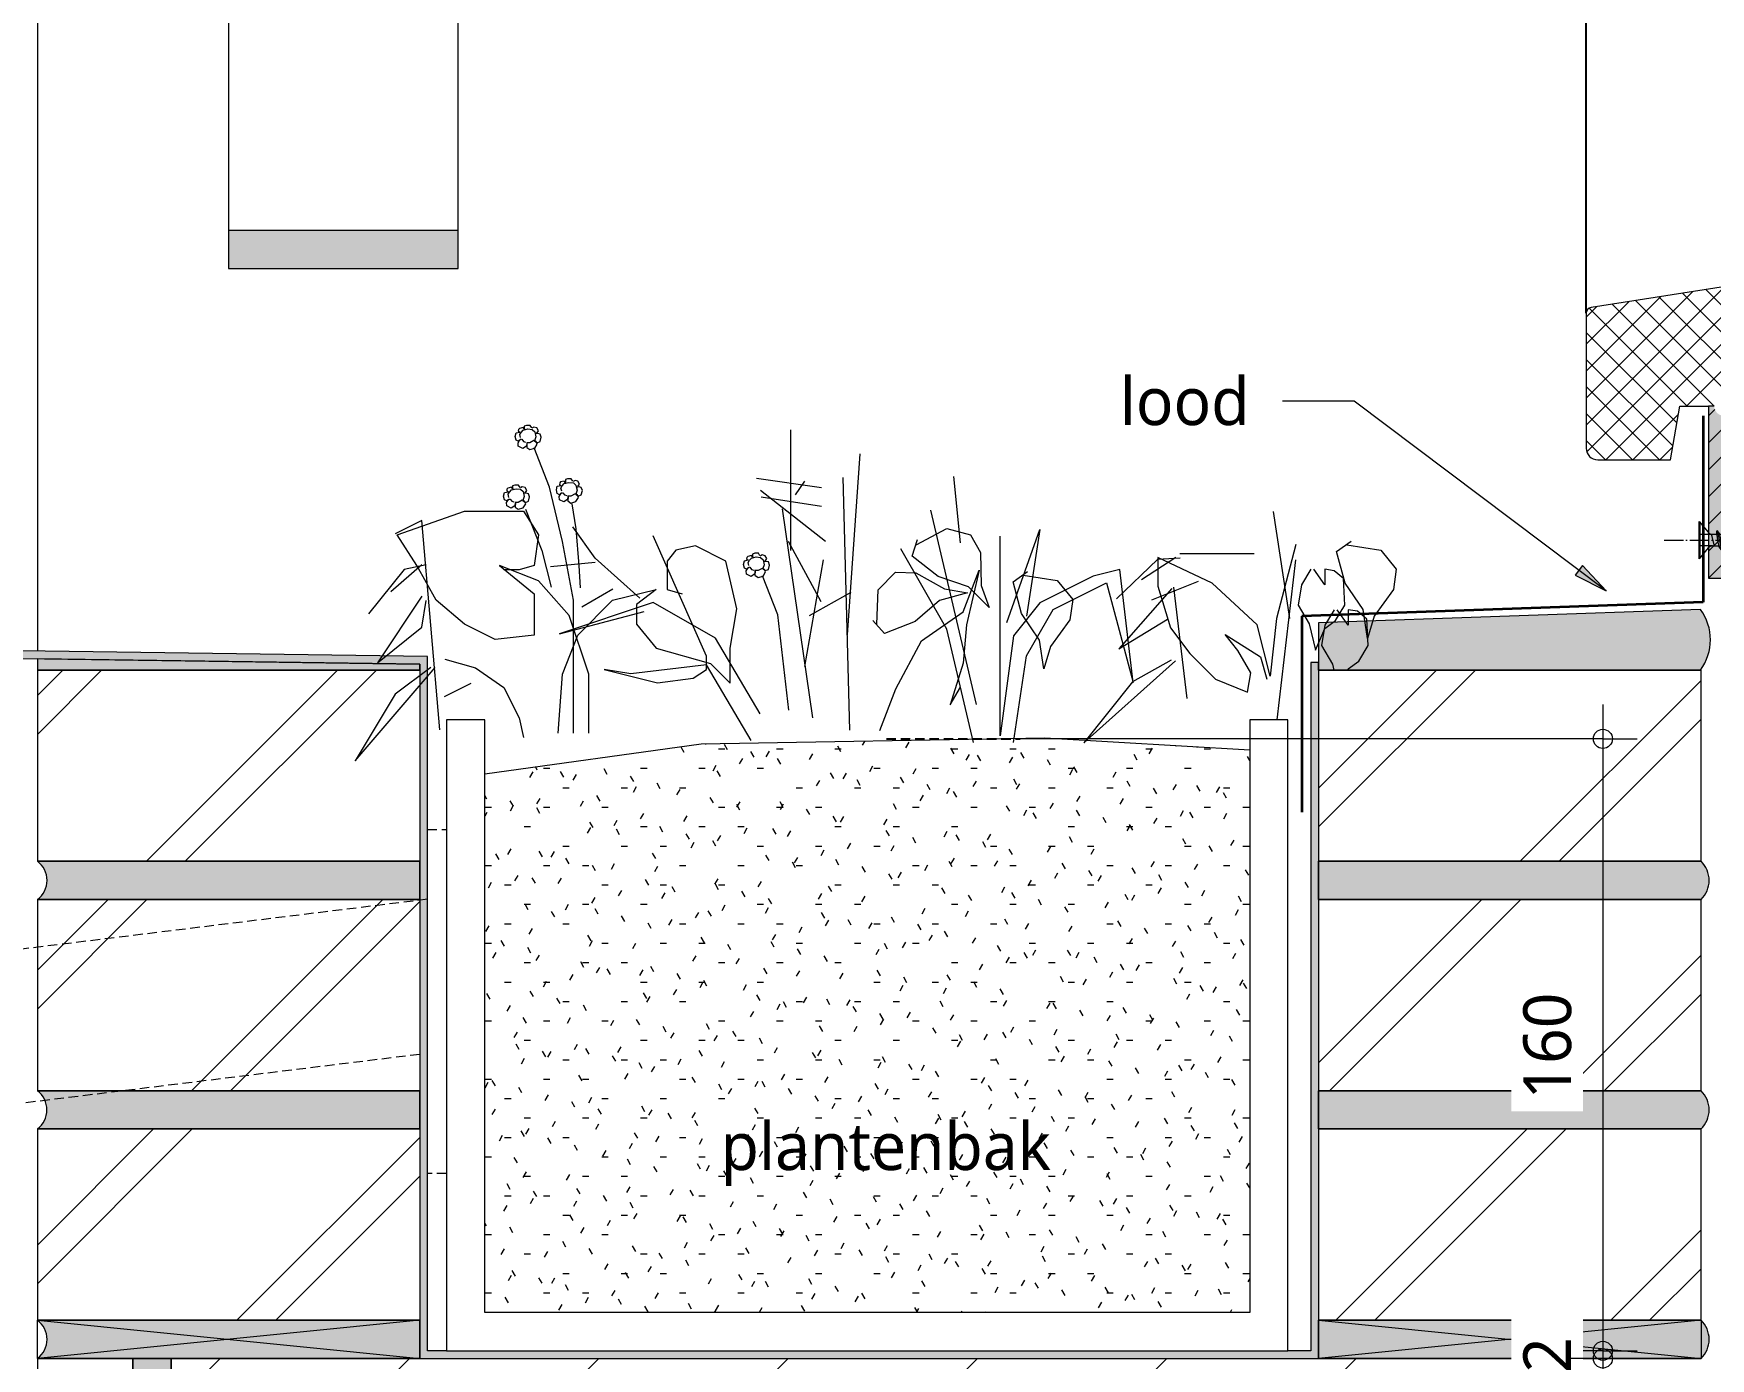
# Model space of a CAD drawing. Header units: millimetres. Extents: x -435 to 27166, y -19117 to 26500.
# Drawn here: x 7512.1 to 7950.5, y 13302.6 to 13649.1 of the extents above; entities that cross this region are included whole.
import ezdxf

# ---------------------------------------------------------------- set-up
doc = ezdxf.new("R2010")
doc.units = ezdxf.units.MM
doc.linetypes.add('MV_hartlijn_staal', pattern=[6.6, 5, -0.8, 0, -0.8])
doc.linetypes.add('MV_hidden', pattern=[3.75, 2.5, -1.25])
for name, color, linetype, lineweight in [('A-ANNO-DIMS', 211, 'Continuous', 13), ('A-ANNO-DIMS-5', 211, 'Continuous', 13), ('A-DETL', 90, 'Continuous', 13), ('A-DETL-GENF', 92, 'Continuous', 18), ('A-DETL-MEDM', 33, 'Continuous', 18), ('G-ANNO-TEXT', 231, 'Continuous', 13)]:
    doc.layers.add(name, color=color, linetype=linetype, lineweight=lineweight)
doc.styles.add('Segoe UI_3', font='segoeui.ttf', dxfattribs={"height": 12.5})
doc.dimstyles.new('2_5_mm_4', dxfattribs={"dimscale": 304.8, "dimtxt": 13.092049, "dimasz": 0.016404, "dimexe": 0.029528, "dimexo": 0.0625, "dimgap": 0.014764, "dimtad": 1, "dimdec": 0, "dimzin": 0, "dimdsep": 46, "dimtxsty": 'Segoe UI_3', "dimblk1": 'DOTBLANK', "dimblk2": 'DOTBLANK', "dimsah": 1, "dimcen": 0.09, "dimdle": 0.029528, "dimazin": 0, "dimtfac": 1, "dimtdec": 4, "dimtix": 1, "dimtmove": 0, "dimatfit": 3, "dimfxl": 0.029528, "dimfxlon": 1, "dimtvp": 1, "dimtfill": 1, "dimtolj": 1, "dimtzin": 0, "dimarcsym": 2})
pattern_1 = [(45, (0, 0), (-35.92102, 35.92102), []), (45, (10.16, 0), (-35.92102, 35.92102), [])]

# ---------------------------------------------------------------- blocks, each defined once
blk = doc.blocks.new('00 hout_rechthoekig_sls - Vuren 28x45-V87-Details Appartement')
at = {"layer": 'A-DETL-GENF', "lineweight": 13}
blk.add_hatch(color=256, dxfattribs=at).paths.add_polyline_path([(45, 1.79), (45, 28), (0, 28), (0, 26.45), (0.65, 26.37), (1.25, 26.12), (1.77, 25.72), (2.17, 25.2), (2.41, 24.6), (2.5, 23.95), (2.41, 23.31), (2.17, 22.7), (1.77, 22.19), (1.25, 21.79), (0.65, 21.54), (0, 21.45), (0, 16.45), (0.65, 16.37), (1.25, 16.12), (1.77, 15.72), (2.17, 15.2), (2.41, 14.6), (2.5, 13.95), (2.41, 13.31), (2.17, 12.7), (1.77, 12.19), (1.25, 11.79), (0.65, 11.54), (0, 11.45), (0, 6.45), (0.65, 6.37), (1.25, 6.12), (1.77, 5.72), (2.17, 5.2), (2.41, 4.6), (2.5, 3.95), (2.41, 3.31), (2.17, 2.7), (1.77, 2.19), (1.25, 1.79), (0.65, 1.54), (0, 1.45), (0, 0), (45, 0)])
at = {"layer": 'A-DETL-MEDM', "lineweight": 13}
h = blk.add_hatch(dxfattribs=at)
h.set_pattern_fill('FP_109', color=256, style=0, pattern_type=2)
h.set_pattern_definition([(135, (13551.619, -7950.069), (-3.5355339, -3.5355339), [])])
h.paths.add_polyline_path([(45, 1.79), (45, 28), (0, 28), (0, 26.45), (0.65, 26.37), (1.25, 26.12), (1.77, 25.72), (2.17, 25.2), (2.41, 24.6), (2.5, 23.95), (2.41, 23.31), (2.17, 22.7), (1.77, 22.19), (1.25, 21.79), (0.65, 21.54), (0, 21.45), (0, 16.45), (0.65, 16.37), (1.25, 16.12), (1.77, 15.72), (2.17, 15.2), (2.41, 14.6), (2.5, 13.95), (2.41, 13.31), (2.17, 12.7), (1.77, 12.19), (1.25, 11.79), (0.65, 11.54), (0, 11.45), (0, 6.45), (0.65, 6.37), (1.25, 6.12), (1.77, 5.72), (2.17, 5.2), (2.41, 4.6), (2.5, 3.95), (2.41, 3.31), (2.17, 2.7), (1.77, 2.19), (1.25, 1.79), (0.65, 1.54), (0, 1.45), (0, 0), (45, 0)])
at = {"layer": 'A-DETL-MEDM'}
for p, q in [((19, 28), (0, 28)), ((0, 28), (0, 26.45)), ((19, 28), (0, 28)), ((45, 28), (19, 28)), ((45, 28), (19, 28)), ((45, 0), (45, 28)), ((45, 0), (45, 28)), ((45, 0), (45, 28)), ((0, 21.45), (0, 16.45)), ((0, 11.45), (0, 6.45)), ((0, 1.45), (0, 0)), ((0, 0), (45, 0))]:
    blk.add_line(p, q, dxfattribs=at)
blk = doc.blocks.new('47 mossedum_gras - 47 DI mossedum-2285802-Details Appartement')
at = {"layer": 'A-DETL-GENF', "lineweight": 13}
for p, q in [((-92.35, 79.01), (-92.57, 78.72)), ((-91.41, 79.23), (-92.35, 79.01)), ((-91.12, 78.72), (-91.41, 79.23)), ((-90.53, 79.82), (-91.12, 79.6)), ((-91.12, 79.6), (-91.12, 79.16)), ((-91.12, 79.16), (-91.04, 78.72)), ((-89.58, 79.82), (-90.53, 79.82)), ((-89.15, 79.16), (-89.58, 79.82)), ((-88.56, 79.38), (-89.08, 79.08)), ((-87.83, 79.16), (-88.56, 79.38)), ((-87.4, 78.43), (-87.83, 79.16)), ((-93.45, 76.9), (-93.23, 77.85)), ((-93.23, 75.95), (-93.45, 76.9)), ((-93.23, 77.85), (-92.21, 78.06)), ((-92.65, 75.66), (-93.23, 75.95)), ((-92.72, 75.22), (-92.21, 76.02)), ((-92.65, 74.34), (-92.72, 75.22)), ((-92.57, 78.72), (-92.65, 78.28)), ((-92.65, 78.28), (-92.28, 78.14)), ((-91.92, 76.17), (-92.65, 75.66)), ((-92.28, 77.41), (-91.92, 77.99)), ((-92.06, 76.61), (-92.28, 77.41)), ((-92.21, 76.02), (-91.77, 76.17)), ((-91.92, 77.99), (-91.41, 78.57)), ((-91.77, 76.17), (-91.33, 75.59)), ((-91.41, 78.57), (-90.17, 78.87)), ((-91.33, 75.59), (-90.75, 75.44)), ((-90.46, 75.29), (-90.53, 74.42)), ((-89.65, 75.29), (-90.46, 75.29)), ((-90.38, 75.22), (-90.46, 74.05)), ((-90.17, 78.87), (-89, 78.72)), ((-88.56, 75.88), (-89.65, 75.29)), ((-89, 78.72), (-88.34, 78.14)), ((-87.98, 75.59), (-88.56, 75.88)), ((-88.05, 76.83), (-88.42, 75.81)), ((-88.42, 75.81), (-87.76, 75.29)), ((-88.34, 78.14), (-88.05, 76.83)), ((-88.34, 73.84), (-87.69, 74.93)), ((-87.54, 77.7), (-88.22, 77.57)), ((-87.69, 74.93), (-87.98, 75.59)), ((-87.83, 77.78), (-87.4, 78.43)), ((-87.76, 75.29), (-86.96, 75.59)), ((-86.96, 77.56), (-87.54, 77.7)), ((-86.67, 76.75), (-86.96, 77.56)), ((-86.96, 75.59), (-86.67, 76.75)), ((-21.38, 47.08), (-21.38, 78.62)), ((-91.48, 73.77), (-92.65, 74.34)), ((-90.53, 74.42), (-91.48, 73.77)), ((-90.46, 74.05), (-89.65, 73.48)), ((-89.65, 73.48), (-88.34, 73.84)), ((-84.49, 63.69), (-88.48, 73.93)), ((-3.38, 72.39), (-6.69, 25.07)), ((-79.76, 65.85), (-80.35, 65.63)), ((-78.81, 65.85), (-79.76, 65.85)), ((-78.38, 65.19), (-78.81, 65.85)), ((-30.4, 65.98), (-13.4, 63.55)), ((-7.77, 66.21), (-6.03, 0.13)), ((21.13, 66.49), (22.87, 49.09)), ((-96.48, 61.29), (-96.26, 62.24)), ((-96.26, 62.24), (-95.24, 62.46)), ((-95.61, 63.11), (-95.68, 62.68)), ((-95.68, 62.68), (-95.32, 62.53)), ((-95.39, 63.4), (-95.61, 63.11)), ((-94.44, 63.62), (-95.39, 63.4)), ((-95.32, 61.8), (-94.95, 62.39)), ((-95.1, 61), (-95.32, 61.8)), ((-94.95, 62.39), (-94.44, 62.97)), ((-94.15, 63.11), (-94.44, 63.62)), ((-94.44, 62.97), (-93.2, 63.26)), ((-93.57, 64.21), (-94.15, 63.99)), ((-94.15, 63.99), (-94.15, 63.55)), ((-94.15, 63.55), (-94.08, 63.11)), ((-92.62, 64.21), (-93.57, 64.21)), ((-93.2, 63.26), (-92.04, 63.11)), ((-92.18, 63.55), (-92.62, 64.21)), ((-91.6, 63.77), (-92.11, 63.48)), ((-92.04, 63.11), (-91.38, 62.53)), ((-90.87, 63.55), (-91.6, 63.77)), ((-91.38, 62.53), (-91.09, 61.22)), ((-90.58, 62.09), (-91.25, 61.96)), ((-90.43, 62.82), (-90.87, 63.55)), ((-90.87, 62.17), (-90.43, 62.82)), ((-89.99, 61.95), (-90.58, 62.09)), ((-89.7, 61.14), (-89.99, 61.95)), ((-81.08, 49.45), (-84.49, 63.69)), ((-82.68, 62.93), (-82.46, 63.88)), ((-82.46, 61.98), (-82.68, 62.93)), ((-82.46, 63.88), (-81.44, 64.1)), ((-81.88, 61.69), (-82.46, 61.98)), ((-81.95, 61.25), (-81.44, 62.06)), ((-81.8, 64.75), (-81.88, 64.31)), ((-81.88, 64.31), (-81.51, 64.17)), ((-81.15, 62.2), (-81.88, 61.69)), ((-81.59, 65.04), (-81.8, 64.75)), ((-80.64, 65.26), (-81.59, 65.04)), ((-81.51, 63.44), (-81.15, 64.03)), ((-81.29, 62.64), (-81.51, 63.44)), ((-81.44, 62.06), (-81, 62.2)), ((-81.15, 64.03), (-80.64, 64.6)), ((-81, 62.2), (-80.57, 61.62)), ((-80.35, 64.75), (-80.64, 65.26)), ((-80.64, 64.6), (-79.4, 64.9)), ((-80.57, 61.62), (-79.98, 61.47)), ((-80.35, 65.63), (-80.35, 65.19)), ((-80.35, 65.19), (-80.27, 64.75)), ((-79.4, 64.9), (-78.23, 64.75)), ((-77.79, 61.91), (-78.89, 61.32)), ((-77.79, 65.41), (-78.31, 65.12)), ((-78.23, 64.75), (-77.58, 64.17)), ((-77.06, 65.19), (-77.79, 65.41)), ((-77.21, 61.62), (-77.79, 61.91)), ((-77.28, 62.86), (-77.65, 61.84)), ((-77.65, 61.84), (-76.99, 61.32)), ((-77.58, 64.17), (-77.28, 62.86)), ((-76.77, 63.73), (-77.45, 63.6)), ((-76.92, 60.96), (-77.21, 61.62)), ((-76.63, 64.46), (-77.06, 65.19)), ((-77.06, 63.81), (-76.63, 64.46)), ((-76.99, 61.32), (-76.19, 61.62)), ((-76.19, 63.59), (-76.77, 63.73)), ((-75.9, 62.78), (-76.19, 63.59)), ((-76.19, 61.62), (-75.9, 62.78)), ((-29.34, 62.85), (-12.34, 49.51)), ((-20.17, 61.64), (-17.74, 65.27)), ((-124.34, 51.16), (-106.7, 57.42)), ((-106.7, 57.42), (-91.33, 57.42)), ((-96.26, 60.34), (-96.48, 61.29)), ((-95.68, 60.05), (-96.26, 60.34)), ((-95.76, 59.61), (-95.24, 60.42)), ((-95.68, 58.74), (-95.76, 59.61)), ((-94.95, 60.56), (-95.68, 60.05)), ((-94.51, 58.16), (-95.68, 58.74)), ((-95.24, 60.42), (-94.81, 60.56)), ((-94.81, 60.56), (-94.37, 59.98)), ((-93.57, 58.81), (-94.51, 58.16)), ((-94.37, 59.98), (-93.79, 59.83)), ((-93.49, 59.69), (-93.57, 58.81)), ((-92.69, 59.69), (-93.49, 59.69)), ((-93.42, 59.61), (-93.49, 58.45)), ((-93.49, 58.45), (-92.69, 57.87)), ((-91.6, 60.27), (-92.69, 59.69)), ((-92.69, 57.87), (-91.38, 58.23)), ((-91.01, 59.98), (-91.6, 60.27)), ((-91.09, 61.22), (-91.45, 60.2)), ((-91.45, 60.2), (-90.8, 59.69)), ((-91.38, 58.23), (-90.72, 59.32)), ((-91.33, 57.42), (-87.34, 51.16)), ((-90.72, 59.32), (-91.01, 59.98)), ((-90.8, 59.69), (-89.99, 59.98)), ((-90.76, 57.91), (-86.49, 47.09)), ((-89.99, 59.98), (-89.7, 61.14)), ((-81.88, 60.38), (-81.95, 61.25)), ((-80.71, 59.8), (-81.88, 60.38)), ((-79.76, 60.45), (-80.71, 59.8)), ((-79.69, 61.32), (-79.76, 60.45)), ((-78.89, 61.32), (-79.69, 61.32)), ((-79.62, 61.25), (-79.69, 60.09)), ((-79.69, 60.09), (-78.89, 59.51)), ((-78.89, 59.51), (-77.58, 59.87)), ((-78.66, 59.29), (-77.63, 52.73)), ((-77.58, 59.87), (-76.92, 60.96)), ((-29.18, 61.12), (-13.4, 58.7)), ((-15.62, 3.34), (-23.58, 58)), ((15.12, 57.64), (27.1, 6.79)), ((109.06, 29.33), (104.83, 57.29)), ((-117.86, 54.95), (-124.85, 51.46)), ((-113.2, 0.22), (-117.86, 54.95)), ((-72.57, 45.12), (-78.39, 53.28)), ((-77.63, 52.73), (-76.82, 43.18)), ((11.42, 48.59), (19.39, 52.83)), ((19.39, 52.83), (25.62, 51.23)), ((-119.22, 43.19), (-124.34, 51.16)), ((-87.34, 51.16), (-88.48, 43.19)), ((-78.23, 34.09), (-81.08, 49.45)), ((-43.43, 19.5), (-57.42, 50.95)), ((-46.36, 48.32), (-51.48, 47.18)), ((-38.39, 44.33), (-46.36, 48.32)), ((-22.05, 49.51), (-13.55, 33.74)), ((10.36, 45.59), (11.76, 50.01)), ((25.62, 51.23), (28.21, 46.55)), ((33.31, -1.34), (33.31, 50.83)), ((35.05, 28.23), (43.75, 52.57)), ((43.75, 52.57), (40.27, 29.96)), ((110.63, 48.65), (105.59, 29.36)), ((121.32, 46.85), (125.09, 49.55)), ((123.96, 48.61), (132.88, 47.22)), ((-86.49, 47.09), (-84.08, 37.54)), ((-72.57, 43.96), (-84.22, 42.8)), ((-60.91, 34.65), (-72.57, 45.12)), ((-51.48, 47.18), (-53.75, 44.33)), ((-53.75, 44.33), (-53.75, 36.93)), ((-35.54, 31.81), (-38.39, 44.33)), ((-33.76, 43.45), (-33.54, 44.4)), ((-33.54, 44.4), (-32.52, 44.62)), ((-32.88, 45.27), (-32.96, 44.84)), ((-32.96, 44.84), (-32.59, 44.69)), ((-32.66, 45.56), (-32.88, 45.27)), ((-31.72, 45.78), (-32.66, 45.56)), ((-32.59, 43.96), (-32.23, 44.55)), ((-32.37, 43.16), (-32.59, 43.96)), ((-32.23, 44.55), (-31.72, 45.13)), ((-31.43, 45.27), (-31.72, 45.78)), ((-31.72, 45.13), (-30.48, 45.42)), ((-30.84, 46.37), (-31.43, 46.15)), ((-31.43, 46.15), (-31.43, 45.71)), ((-31.43, 45.71), (-31.35, 45.27)), ((-29.89, 46.37), (-30.84, 46.37)), ((-30.48, 45.42), (-29.31, 45.27)), ((-29.46, 45.71), (-29.89, 46.37)), ((-28.87, 45.93), (-29.39, 45.64)), ((-29.31, 45.27), (-28.65, 44.69)), ((-28.14, 45.71), (-28.87, 45.93)), ((-28.65, 44.69), (-28.36, 43.38)), ((-27.85, 44.25), (-28.53, 44.12)), ((-27.71, 44.98), (-28.14, 45.71)), ((-28.14, 44.33), (-27.71, 44.98)), ((-27.27, 44.11), (-27.85, 44.25)), ((-26.98, 43.3), (-27.27, 44.11)), ((-17.74, 16.76), (-12.89, 44.65)), ((19.38, 26.49), (7.34, 47.54)), ((17.09, 40.28), (10.36, 45.59)), ((28.21, 46.55), (28.36, 37.94)), ((74.52, 44.74), (63.74, 34.43)), ((79.29, 45.28), (70.28, 39.43)), ((80.44, 45.12), (74.52, 44.74)), ((88.8, 38.58), (74.54, 45.3)), ((74.54, 45.3), (74.54, 37.75)), ((80.32, 46.32), (99.74, 46.32)), ((105.73, 2.84), (110.64, 44.65)), ((123.51, 38.56), (121.32, 46.85)), ((132.88, 47.22), (136.9, 42.21)), ((-122.52, 42.14), (-131.85, 30.5)), ((-117.86, 43.31), (-126.02, 36.32)), ((-116.7, 43.31), (-122.52, 42.14)), ((-114.1, 34.09), (-119.22, 43.19)), ((-87.34, 39.21), (-97.59, 43.19)), ((-97.59, 43.19), (-88.48, 35.79)), ((-92.46, 42.06), (-96.45, 42.06)), ((-88.48, 43.19), (-92.46, 42.06)), ((-76.82, 43.18), (-76.47, 37.31)), ((-33.54, 42.5), (-33.76, 43.45)), ((-32.96, 42.21), (-33.54, 42.5)), ((-33.03, 41.77), (-32.52, 42.58)), ((-32.96, 40.9), (-33.03, 41.77)), ((-32.23, 42.72), (-32.96, 42.21)), ((-31.79, 40.32), (-32.96, 40.9)), ((-32.52, 42.58), (-32.08, 42.72)), ((-32.08, 42.72), (-31.64, 42.14)), ((-30.84, 40.97), (-31.79, 40.32)), ((-31.64, 42.14), (-31.06, 41.99)), ((-30.77, 41.85), (-30.84, 40.97)), ((-29.96, 41.85), (-30.77, 41.85)), ((-30.69, 41.77), (-30.77, 40.61)), ((-30.77, 40.61), (-29.96, 40.03)), ((-28.87, 42.43), (-29.96, 41.85)), ((-29.96, 40.03), (-28.65, 40.39)), ((-28.29, 42.14), (-28.87, 42.43)), ((-24.8, 30.24), (-28.79, 40.49)), ((-28.36, 43.38), (-28.73, 42.36)), ((-28.73, 42.36), (-28.07, 41.85)), ((-28.65, 40.39), (-28, 41.48)), ((-28, 41.48), (-28.29, 42.14)), ((-28.07, 41.85), (-27.27, 42.14)), ((-27.27, 42.14), (-26.98, 43.3)), ((1.44, 36.84), (5.96, 41.41)), ((5.96, 41.41), (11.31, 41.29)), ((11.31, 41.29), (18.82, 37.08)), ((25.02, 37.57), (17.09, 40.28)), ((23.67, 31.04), (27.86, 41.94)), ((27.86, 41.94), (24.51, 27.68)), ((36.71, 38.91), (40.49, 41.6)), ((39.36, 40.67), (48.28, 39.28)), ((57.67, 40.4), (43.75, 33.44)), ((64.63, 42.14), (57.67, 40.4)), ((68.12, 12.57), (64.63, 42.14)), ((114.54, 42.18), (112.1, 38.11)), ((118.2, 38.11), (115.35, 42.18)), ((120.64, 41.77), (118.2, 42.18)), ((118.2, 42.18), (118.2, 38.11)), ((123.08, 39.74), (120.64, 41.77)), ((123.48, 32.83), (123.08, 39.74)), ((136.9, 42.21), (136.17, 36.91)), ((-117.86, 35.16), (-129.51, 17.69)), ((-88.48, 35.79), (-88.48, 24.98)), ((-79.37, 30.1), (-87.34, 39.21)), ((-67.91, 36.97), (-76.06, 32.32)), ((-67.99, 34.09), (-56.6, 36.93)), ((-56.6, 36.93), (-61.72, 32.95)), ((-53.75, 36.93), (-49.77, 35.79)), ((-16.53, 30.1), (-5.61, 36.17)), ((1.09, 27.81), (1.44, 36.84)), ((24.83, 36.02), (17.46, 34.02)), ((18.82, 37.08), (24.83, 36.02)), ((30.47, 32.22), (25.02, 37.57)), ((28.36, 37.94), (30.47, 32.22)), ((38.91, 30.62), (36.71, 38.91)), ((47.23, 31.7), (61.15, 38.66)), ((48.28, 39.28), (52.3, 34.27)), ((61.15, 38.66), (68.12, 12.57)), ((78.21, 37.2), (64.36, 21.42)), ((73.04, 34.19), (85.18, 39.04)), ((74.54, 37.75), (77.89, 26.84)), ((78.68, 37.51), (82.18, 8.4)), ((100.55, 27.68), (88.8, 38.58)), ((112.1, 38.11), (111.29, 32.83)), ((128.24, 31.63), (123.51, 38.56)), ((136.17, 36.91), (131.12, 29.93)), ((-117.86, 27.01), (-116.7, 33.99)), ((-106.7, 27.82), (-114.1, 34.09)), ((-57.42, 33.48), (-81.89, 25.33)), ((-81.89, 25.33), (-59.75, 31.15)), ((-78.23, 16.44), (-78.23, 34.09)), ((-77.1, 24.98), (-67.99, 34.09)), ((-61.72, 32.95), (-61.72, 27.82)), ((-41.11, 24.16), (-57.42, 33.48)), ((-37.25, 21.56), (-35.54, 31.81)), ((17.46, 34.02), (11.12, 28.52)), ((12.75, 23.49), (23.67, 31.04)), ((43.75, 33.44), (36.79, 24.75)), ((40.27, 19.53), (47.23, 31.7)), ((52.3, 34.27), (51.57, 28.97)), ((111.29, 32.83), (114.13, 27.95)), ((120.64, 31.61), (118.2, 27.54)), ((121.04, 28.76), (123.48, 32.83)), ((124.3, 27.54), (121.45, 31.61)), ((126.74, 31.2), (124.3, 31.61)), ((124.3, 31.61), (124.3, 27.54)), ((129.18, 29.16), (126.74, 31.2)), ((129.38, 24.08), (128.24, 31.63)), ((-129.51, 17.69), (-117.86, 27.01)), ((-98.73, 23.84), (-106.7, 27.82)), ((-74.25, 14.73), (-79.37, 30.1)), ((-61.72, 27.82), (-56.6, 21.56)), ((-21.88, 5.34), (-24.8, 30.24)), ((3.14, 25.39), (0.03, 28.83)), ((11.12, 28.52), (3.14, 25.39)), ((26.35, -3.08), (19.38, 26.49)), ((24.51, 27.68), (23.67, 17.62)), ((43.63, 23.69), (38.91, 30.62)), ((51.57, 28.97), (46.52, 21.99)), ((64.36, 21.42), (77.13, 29.12)), ((77.89, 26.84), (82.93, 20.13)), ((103.91, 14.26), (100.55, 27.68)), ((105.59, 29.36), (103.91, 14.26)), ((114.13, 27.95), (115.76, 21.03)), ((115.76, 21.03), (118.2, 26.73)), ((118.2, 27.54), (117.38, 22.25)), ((118.2, 26.73), (121.04, 28.76)), ((129.58, 22.25), (129.18, 29.16)), ((131.12, 29.93), (129.38, 24.08)), ((-88.48, 24.98), (-98.73, 23.84)), ((-81.08, 14.73), (-77.1, 24.98)), ((-29.45, 4.37), (-41.11, 24.16)), ((6.04, 10.9), (12.75, 23.49)), ((36.79, 24.75), (33.31, -1.34)), ((44.78, 16.14), (43.63, 23.69)), ((46.52, 21.99), (44.78, 16.14)), ((95.52, 20.97), (92.16, 25.16)), ((92.16, 25.16), (101.39, 19.29)), ((117.38, 22.25), (120.23, 17.38)), ((127.14, 18.19), (129.58, 22.25)), ((-111.82, 18.71), (-103.85, 16.44)), ((-56.6, 21.56), (-42.37, 17.57)), ((-43.43, 16.01), (-43.43, 19.5)), ((-42.37, 17.57), (-37.25, 12.45)), ((-37.25, 12.45), (-37.25, 21.56)), ((23.67, 17.62), (20.31, 6.71)), ((36.79, -3.08), (40.27, 19.53)), ((55.2, -3.2), (79.22, 18.27)), ((78.06, 18.42), (67.9, 12.73)), ((82.93, 20.13), (89.64, 13.42)), ((98.88, 15.1), (95.52, 20.97)), ((101.39, 19.29), (103.07, 13.42)), ((124.3, 16.15), (127.14, 18.19)), ((-135.34, -7.93), (-114.37, 16.53)), ((-135.34, -7.93), (-114.37, 16.53)), ((-115.53, 16.53), (-124.85, 9.54)), ((-103.85, 16.44), (-96.45, 11.31)), ((-82.22, -0.64), (-81.08, 14.73)), ((-78.23, -0.64), (-78.23, 16.44)), ((-74.25, -0.64), (-74.25, 14.73)), ((-63.25, 14.85), (-70.24, 16.01)), ((-70.24, 16.01), (-56.25, 12.52)), ((-43.43, 17.18), (-63.25, 14.85)), ((-56.25, 12.52), (-46.93, 13.69)), ((-46.93, 13.69), (-43.43, 16.01)), ((-31.78, -2.62), (-43.43, 17.18)), ((89.64, 13.42), (98.04, 10.06)), ((98.04, 10.06), (98.88, 15.1)), ((120.23, 17.38), (120.59, 15.84)), ((124.16, 15.84), (124.3, 16.15)), ((-124.85, 9.54), (-135.34, -7.93)), ((-105.06, 12.29), (-112.05, 8.8)), ((-96.45, 11.31), (-92.46, 3.34)), ((1.84, 0), (6.04, 10.9)), ((20.31, 6.71), (22.95, 11.33)), ((67.9, 12.73), (55.2, -3.2)), ((-92.46, 3.34), (-91.33, -1.78))]:
    blk.add_line(p, q, dxfattribs=at)
blk = doc.blocks.new('28 schroeven 2D - Verzonken schroef 5_0x70mm-3126482-Details Appartement')
at = {"layer": 'A-DETL-GENF', "linetype": 'MV_hartlijn_staal', "lineweight": 13}
blk.add_line((0, 9.1), (0, -75.9), dxfattribs=at)
at = {"layer": 'A-DETL-GENF', "lineweight": 5}
for p, q in [((-4.9, 0), (4.9, 0)), ((-2.04, -2.4), (-4.9, 0)), ((4.9, 0), (2.04, -2.4)), ((-4.54, -0.3), (4.54, -0.3)), ((-1.5, -4), (1.53, -3.26)), ((-1.5, -3.55), (-1.5, -65)), ((1.5, -65), (1.5, -3.55)), ((2.5, -4.74), (-2.5, -5.9)), ((-2.5, -5.9), (-1.75, -5.26)), ((2.5, -7), (-2.5, -8.17)), ((-2.5, -8.17), (-1.75, -7.53)), ((1.75, -5.38), (2.5, -4.74)), ((1.75, -7.64), (2.5, -7)), ((2.5, -9.27), (-2.5, -10.44)), ((-2.5, -10.44), (-1.75, -9.8)), ((2.5, -11.54), (-2.5, -12.71)), ((-2.5, -12.71), (-1.75, -12.07)), ((1.75, -9.91), (2.5, -9.27)), ((1.75, -12.18), (2.5, -11.54)), ((2.5, -13.81), (-2.5, -14.98)), ((-2.5, -14.98), (-1.75, -14.34)), ((2.5, -16.08), (-2.5, -17.24)), ((-2.5, -17.24), (-1.75, -16.6)), ((1.75, -14.45), (2.5, -13.81)), ((1.75, -16.72), (2.5, -16.08)), ((2.5, -18.35), (-2.5, -19.51)), ((-2.5, -19.51), (-1.75, -18.87)), ((2.5, -20.62), (-2.5, -21.78)), ((-2.5, -21.78), (-1.75, -21.14)), ((1.75, -18.99), (2.5, -18.35)), ((1.75, -21.26), (2.5, -20.62)), ((2.5, -22.89), (-2.5, -24.05)), ((-2.5, -24.05), (-1.75, -23.41)), ((2.5, -25.16), (-2.5, -26.32)), ((-2.5, -26.32), (-1.75, -25.68)), ((1.75, -23.53), (2.5, -22.89)), ((1.75, -25.8), (2.5, -25.16)), ((2.5, -27.43), (-2.5, -28.59)), ((-2.5, -28.59), (-1.75, -27.95)), ((2.5, -29.69), (-2.5, -30.86)), ((-2.5, -30.86), (-1.75, -30.22)), ((1.75, -28.07), (2.5, -27.43)), ((1.75, -30.33), (2.5, -29.69)), ((2.5, -31.96), (-2.5, -33.13)), ((-2.5, -33.13), (-1.75, -32.49)), ((2.5, -34.23), (-2.5, -35.4)), ((-2.5, -35.4), (-1.75, -34.76)), ((1.75, -32.6), (2.5, -31.96)), ((1.75, -34.87), (2.5, -34.23)), ((2.5, -36.5), (-2.5, -37.67)), ((-2.5, -37.67), (-1.75, -37.03)), ((2.5, -38.77), (-2.5, -39.93)), ((-2.5, -39.93), (-1.75, -39.29)), ((1.75, -37.14), (2.5, -36.5)), ((1.75, -39.41), (2.5, -38.77)), ((2.5, -41.04), (-2.5, -42.2)), ((-2.5, -42.2), (-1.75, -41.56)), ((2.5, -43.31), (-2.5, -44.47)), ((-2.5, -44.47), (-1.75, -43.83)), ((1.75, -41.68), (2.5, -41.04)), ((1.75, -43.95), (2.5, -43.31)), ((2.5, -45.58), (-2.5, -46.74)), ((-2.5, -46.74), (-1.75, -46.1)), ((2.5, -47.85), (-2.5, -49.01)), ((1.75, -46.22), (2.5, -45.58)), ((1.75, -48.49), (2.5, -47.85)), ((-2.5, -49.01), (-1.75, -48.37)), ((2.5, -50.12), (-2.5, -51.28)), ((-2.5, -51.28), (-1.75, -50.64)), ((2.5, -52.38), (-2.5, -53.55)), ((1.75, -50.76), (2.5, -50.12)), ((1.75, -53.02), (2.5, -52.38)), ((-2.5, -53.55), (-1.75, -52.91)), ((2.5, -54.65), (-2.5, -55.82)), ((-2.5, -55.82), (-1.75, -55.18)), ((2.5, -56.92), (-2.5, -58.09)), ((1.75, -55.29), (2.5, -54.65)), ((1.75, -57.56), (2.5, -56.92)), ((-2.5, -58.09), (-1.75, -57.45)), ((2.5, -59.19), (-2.5, -60.36)), ((-2.5, -60.36), (-1.75, -59.72)), ((1.75, -59.83), (2.5, -59.19)), ((2.5, -61.46), (-2.5, -62.62)), ((-2.5, -62.62), (-1.75, -61.98)), ((2.5, -63.73), (-2.5, -64.89)), ((-2.5, -64.89), (-1.75, -64.25)), ((-1.5, -65), (0, -70)), ((0, -70), (1.5, -65)), ((1.75, -62.1), (2.5, -61.46)), ((1.75, -64.37), (2.5, -63.73)), ((1.76, -65.84), (-1.76, -66.66)), ((-1.76, -66.66), (-1.01, -66.02)), ((-1.02, -68.71), (-0.27, -68.07)), ((1.02, -68.23), (-1.02, -68.71)), ((0.27, -68.87), (1.02, -68.23)), ((1.01, -66.48), (1.76, -65.84))]:
    blk.add_line(p, q, dxfattribs=at)
at = {"layer": 'A-DETL-GENF'}
for p, q in [((-1.5, -3.55), (-1.5, 0)), ((1.5, -3.55), (1.5, 0))]:
    blk.add_line(p, q, dxfattribs=at)
at = {"layer": 'A-DETL-GENF', "lineweight": 5}
for centre, start, end in [((-3, -3.55), 360, 50), ((3, -3.55), 130, 180)]:
    blk.add_arc(centre, 1.5, start, end, dxfattribs=at)
for points in [[(-2.5, -5.9), (-1.83, -6.19), (1.75, -5.38)], [(-2.5, -8.17), (-1.83, -8.46), (1.75, -7.64)], [(-1.75, -5.26), (2.23, -4.46), (2.5, -4.74)], [(-1.75, -7.53), (2.23, -6.73), (2.5, -7)], [(-2.5, -10.44), (-1.83, -10.73), (1.75, -9.91)], [(-2.5, -12.71), (-1.83, -13), (1.75, -12.18)], [(-1.75, -9.8), (2.23, -9), (2.5, -9.27)], [(-1.75, -12.07), (2.23, -11.27), (2.5, -11.54)], [(-2.5, -14.98), (-1.83, -15.27), (1.75, -14.45)], [(-2.5, -17.24), (-1.83, -17.54), (1.75, -16.72)], [(-1.75, -14.34), (2.23, -13.53), (2.5, -13.81)], [(-1.75, -16.6), (2.23, -15.8), (2.5, -16.08)], [(-2.5, -19.51), (-1.83, -19.81), (1.75, -18.99)], [(-2.5, -21.78), (-1.83, -22.08), (1.75, -21.26)], [(-1.75, -18.87), (2.23, -18.07), (2.5, -18.35)], [(-1.75, -21.14), (2.23, -20.34), (2.5, -20.62)], [(-2.5, -24.05), (-1.83, -24.35), (1.75, -23.53)], [(-2.5, -26.32), (-1.83, -26.61), (1.75, -25.8)], [(-1.75, -23.41), (2.23, -22.61), (2.5, -22.89)], [(-1.75, -25.68), (2.23, -24.88), (2.5, -25.16)], [(-2.5, -28.59), (-1.83, -28.88), (1.75, -28.07)], [(-2.5, -30.86), (-1.83, -31.15), (1.75, -30.33)], [(-1.75, -27.95), (2.23, -27.15), (2.5, -27.43)], [(-1.75, -30.22), (2.23, -29.42), (2.5, -29.69)], [(-2.5, -33.13), (-1.83, -33.42), (1.75, -32.6)], [(-2.5, -35.4), (-1.83, -35.69), (1.75, -34.87)], [(-1.75, -32.49), (2.23, -31.69), (2.5, -31.96)], [(-1.75, -34.76), (2.23, -33.96), (2.5, -34.23)], [(-2.5, -37.67), (-1.83, -37.96), (1.75, -37.14)], [(-2.5, -39.93), (-1.83, -40.23), (1.75, -39.41)], [(-1.75, -37.03), (2.23, -36.22), (2.5, -36.5)], [(-1.75, -39.29), (2.23, -38.49), (2.5, -38.77)], [(-2.5, -42.2), (-1.83, -42.5), (1.75, -41.68)], [(-1.75, -41.56), (2.23, -40.76), (2.5, -41.04)], [(-1.75, -43.83), (2.23, -43.03), (2.5, -43.31)], [(-2.5, -44.47), (-1.83, -44.77), (1.75, -43.95)], [(-2.5, -46.74), (-1.83, -47.04), (1.75, -46.22)], [(-1.75, -46.1), (2.23, -45.3), (2.5, -45.58)], [(-1.75, -48.37), (2.23, -47.57), (2.5, -47.85)], [(-2.5, -49.01), (-1.83, -49.3), (1.75, -48.49)], [(-2.5, -51.28), (-1.83, -51.57), (1.75, -50.76)], [(-1.75, -50.64), (2.23, -49.84), (2.5, -50.12)], [(-1.75, -52.91), (2.23, -52.11), (2.5, -52.38)], [(-2.5, -53.55), (-1.83, -53.84), (1.75, -53.02)], [(-2.5, -55.82), (-1.83, -56.11), (1.75, -55.29)], [(-1.75, -55.18), (2.23, -54.38), (2.5, -54.65)], [(-1.75, -57.45), (2.23, -56.65), (2.5, -56.92)], [(-2.5, -58.09), (-1.83, -58.38), (1.75, -57.56)], [(-2.5, -60.36), (-1.83, -60.65), (1.75, -59.83)], [(-1.75, -59.72), (2.23, -58.91), (2.5, -59.19)], [(-2.5, -62.62), (-1.83, -62.92), (1.75, -62.1)], [(-2.5, -64.89), (-1.83, -65.19), (1.75, -64.37)], [(-1.75, -61.98), (2.23, -61.18), (2.5, -61.46)], [(-1.75, -64.25), (2.23, -63.45), (2.5, -63.73)], [(-1.76, -66.66), (-1.34, -66.87), (1.01, -66.48)], [(-1.02, -68.71), (-0.85, -68.85), (0.27, -68.87)], [(-1.01, -66.02), (1.59, -65.65), (1.76, -65.84)], [(-0.27, -68.07), (0.96, -68.13), (1.02, -68.23)]]:
    blk.add_open_spline(points, degree=2, dxfattribs=at)
blk = doc.blocks.new('33 sparing - Type 1-4933715-Details Appartement')
at = {"layer": 'A-DETL-GENF'}
for p, q in [((0, 10), (100, 10)), ((0, 0), (0, 10)), ((0, 10), (100, 0)), ((100, 10), (0, 0)), ((100, 10), (100, 0)), ((100, 0), (0, 0))]:
    blk.add_line(p, q, dxfattribs=at)
blk = doc.blocks.new('DIMBLOCK398-Details Appartement')
at = {"layer": 'A-ANNO-DIMS-5'}
for p, q in [((7922.42, 13473.62), (7922.42, 13304.62)), ((7922.42, 13464.62), (7769.61, 13464.62)), ((7922.42, 13464.62), (7931.42, 13464.62)), ((7922.42, 13304.62), (7913.42, 13304.62)), ((7922.42, 13304.62), (7931.42, 13304.62))]:
    blk.add_line(p, q, dxfattribs=at)
for centre in [(7922.42, 13464.62), (7922.42, 13304.62)]:
    blk.add_circle(centre, 2.5, dxfattribs=at)
at = {"layer": 'A-ANNO-DIMS-5', "color": 0, "insert": (7901.61, 13370.34), "char_height": 12.5, "width": 34.2774, "attachment_point": 1, "rotation": 90, "line_spacing_factor": 1.142579, "style": 'Segoe UI_3', "bg_fill": 3, "box_fill_scale": 1.25, "bg_fill_color": 9, "bg_fill_true_color": 13158600, "bg_fill_transparency": 0}
blk.add_mtext('160', dxfattribs=at)
blk = doc.blocks.new('_DotBlank')
at = {"color": 0, "linetype": 'ByBlock', "lineweight": -2}
blk.add_line((-0.5, 0), (-1, 0), dxfattribs=at)
blk.add_circle((0, 0), 0.5, dxfattribs=at)
blk = doc.blocks.new('DIMBLOCK399-Details Appartement')
at = {"layer": 'A-ANNO-DIMS-5'}
for p, q in [((7922.42, 13304.62), (7913.42, 13304.62)), ((7922.42, 13304.62), (7922.42, 13302.62)), ((7922.42, 13304.62), (7931.42, 13304.62)), ((7922.42, 13302.62), (7913.42, 13302.62)), ((7922.42, 13302.62), (7931.42, 13302.62))]:
    blk.add_line(p, q, dxfattribs=at)
for centre in [(7922.42, 13304.62), (7922.42, 13302.62)]:
    blk.add_circle(centre, 2.5, dxfattribs=at)
at = {"layer": 'A-ANNO-DIMS-5', "color": 0, "insert": (7901.61, 13298.86), "char_height": 12.5, "width": 11.4258, "attachment_point": 1, "rotation": 90, "line_spacing_factor": 1.142579, "style": 'Segoe UI_3', "bg_fill": 3, "box_fill_scale": 1.25, "bg_fill_color": 9, "bg_fill_true_color": 13158600, "bg_fill_transparency": 0}
blk.add_mtext('2', dxfattribs=at)
blk = doc.blocks.new('DIMBLOCK400-Details Appartement')
at = {"layer": 'A-ANNO-DIMS-5'}
for p, q in [((7922.42, 13302.62), (7913.42, 13302.62)), ((7922.42, 13302.62), (7922.42, 13192.62)), ((7922.42, 13302.62), (7931.42, 13302.62)), ((7922.42, 13192.62), (7913.42, 13192.62)), ((7922.42, 13192.62), (7931.42, 13192.62))]:
    blk.add_line(p, q, dxfattribs=at)
for centre in [(7922.42, 13302.62), (7922.42, 13192.62)]:
    blk.add_circle(centre, 2.5, dxfattribs=at)
at = {"layer": 'A-ANNO-DIMS-5', "color": 0, "insert": (7901.61, 13233.34), "char_height": 12.5, "width": 34.2774, "attachment_point": 1, "rotation": 90, "line_spacing_factor": 1.142579, "style": 'Segoe UI_3', "bg_fill": 3, "box_fill_scale": 1.25, "bg_fill_color": 9, "bg_fill_true_color": 13158600, "bg_fill_transparency": 0}
blk.add_mtext('110', dxfattribs=at)

msp = doc.modelspace()

# ---------------------------------------------------------------- hatches: boundary and pattern name
at = {"layer": 'A-DETL-GENF', "lineweight": 13}
h = msp.add_hatch(dxfattribs=at)
h.set_pattern_fill('FP_20', color=250, style=0, pattern_type=2)
h.set_pattern_definition([(45, (0, 0), (-3.5355339, 3.5355339), []), (135, (0, 0), (-3.5355339, -3.5355339), [])])
h.paths.add_polyline_path([(7940.07, 13537.62), (7942.54, 13551.62), (7951.52, 13551.63), (7951.61, 13552.27), (7951.86, 13552.87), (7952.25, 13553.39), (7952.77, 13553.78), (7953.38, 13554.03), (7954.02, 13554.12), (7954.67, 13554.03), (7955.27, 13553.78), (7955.79, 13553.39), (7956.19, 13552.87), (7956.44, 13552.27), (7956.52, 13551.62), (7961.52, 13551.63), (7961.61, 13552.27), (7961.86, 13552.87), (7962.25, 13553.39), (7962.77, 13553.78), (7963.38, 13554.03), (7964.02, 13554.12), (7964.67, 13554.03), (7965.27, 13553.78), (7965.79, 13553.39), (7966.19, 13552.87), (7966.44, 13552.27), (7966.52, 13551.62), (7971.52, 13551.63), (7971.61, 13552.27), (7971.86, 13552.87), (7972.25, 13553.39), (7972.77, 13553.78), (7973.38, 13554.03), (7974.02, 13554.12), (7974.67, 13554.03), (7975.27, 13553.78), (7975.79, 13553.39), (7976.19, 13552.87), (7976.44, 13552.27), (7976.52, 13551.62), (7978.07, 13551.62), (7978.07, 13537.62), (8032.07, 13537.62), (8032.07, 13601.62), (8031.97, 13602.4), (8031.67, 13603.12), (8031.07, 13603.83), (8030.57, 13604.22), (8029.85, 13604.52), (8028.94, 13604.62), (7991.07, 13604.62), (7991.07, 13588.62), (7918.98, 13577.35), (7918.67, 13577.17), (7918.42, 13576.93), (7918.23, 13576.64), (7918.11, 13576.31), (7918.07, 13575.97), (7918.07, 13540.62), (7918.17, 13539.84), (7918.47, 13539.12), (7918.95, 13538.5), (7919.57, 13538.02), (7920.29, 13537.72), (7921.07, 13537.62)])
at = {"layer": 'A-DETL-GENF'}
for color, points in [(7, [(7563.07, 13587.62), (7623.07, 13587.62), (7623.07, 13597.62), (7563.07, 13597.62)]), (9, [(7947.97, 13482.62), (7949.58, 13485.59), (7950.41, 13488.86), (7950.41, 13492.23), (7949.58, 13495.5), (7947.97, 13498.47), (7848.07, 13494.98), (7848.07, 13482.62), (7910.34, 13482.62)]), (9, [(7830.07, 13302.62), (7848.07, 13302.62), (7848.07, 13484.62), (7846.07, 13484.62), (7846.07, 13304.62), (7615.07, 13304.62), (7615.07, 13486.15), (7492.24, 13487.89), (7490.52, 13462.07), (7503.07, 13463.72), (7502.81, 13465.7), (7492.68, 13464.37), (7494.11, 13485.86), (7613.07, 13484.18), (7613.07, 13302.62), (7673.15, 13302.62)]), (9, [(7613.07, 13482.62), (7613.07, 13484.18), (7513.07, 13485.59), (7513.07, 13482.62)]), (9, [(7613.07, 13422.62), (7613.07, 13432.62), (7513.07, 13432.62), (7514.13, 13431.63), (7514.94, 13430.42), (7515.44, 13429.06), (7515.61, 13427.62), (7515.44, 13426.18), (7514.94, 13424.81), (7514.13, 13423.61), (7513.07, 13422.62)]), (9, [(7948.07, 13422.62), (7949.08, 13423.85), (7949.79, 13425.27), (7950.15, 13426.82), (7950.15, 13428.42), (7949.79, 13429.97), (7949.08, 13431.39), (7948.07, 13432.62), (7848.07, 13432.62), (7848.07, 13422.62), (7910.34, 13422.62)]), (9, [(7613.07, 13362.62), (7613.07, 13372.62), (7513.07, 13372.62), (7514.12, 13371.62), (7514.91, 13370.41), (7515.4, 13369.06), (7515.57, 13367.62), (7515.4, 13366.18), (7514.91, 13364.82), (7514.12, 13363.61), (7513.07, 13362.62)]), (9, [(7948.07, 13362.62), (7949.08, 13363.85), (7949.79, 13365.27), (7950.15, 13366.82), (7950.15, 13368.42), (7949.79, 13369.97), (7949.08, 13371.39), (7948.07, 13372.62), (7848.07, 13372.62), (7848.07, 13362.62), (7910.34, 13362.62)]), (9, [(7538.07, 13302.62), (7613.07, 13302.62), (7613.07, 13312.62), (7513.07, 13312.62), (7514.13, 13311.63), (7514.94, 13310.42), (7515.44, 13309.06), (7515.61, 13307.62), (7515.44, 13306.18), (7514.94, 13304.81), (7514.13, 13303.61), (7513.07, 13302.62)]), (9, [(7948.07, 13302.62), (7949.08, 13303.85), (7949.79, 13305.27), (7950.15, 13306.82), (7950.15, 13308.42), (7949.79, 13309.97), (7949.08, 13311.39), (7948.07, 13312.62), (7848.07, 13312.62), (7848.07, 13302.62), (7910.34, 13302.62)]), (9, [(7538.07, 13192.62), (7548.07, 13192.62), (7548.07, 13302.62), (7538.07, 13302.62), (7538.07, 13252.62), (7513.07, 13252.62), (7514.14, 13251.63), (7514.94, 13250.43), (7515.45, 13249.06), (7515.62, 13247.62), (7515.45, 13246.18), (7514.94, 13244.81), (7514.14, 13243.61), (7513.07, 13242.62), (7538.07, 13242.62)])]:
    msp.add_hatch(color=color, dxfattribs=at).paths.add_polyline_path(points)
at = {"layer": 'A-DETL-GENF', "lineweight": 13}
h = msp.add_hatch(dxfattribs=at)
h.set_pattern_fill('FP_10', color=57, style=0, pattern_type=2)
h.set_pattern_definition(pattern_1)
h.paths.add_polyline_path([(7613.07, 13312.62), (7613.07, 13362.62), (7513.07, 13362.62), (7513.07, 13312.62), (7554.55, 13312.62)])
h.paths.add_polyline_path([(7613.07, 13372.62), (7613.07, 13422.62), (7513.07, 13422.62), (7513.07, 13372.62)])
h.paths.add_polyline_path([(7613.07, 13432.62), (7613.07, 13482.62), (7513.07, 13482.62), (7513.07, 13432.62)])
h = msp.add_hatch(dxfattribs=at)
h.set_pattern_fill('FP_10', color=57, style=0, pattern_type=2)
h.set_pattern_definition(pattern_1)
h.paths.add_polyline_path([(7910.34, 13312.62), (7948.07, 13312.62), (7948.07, 13362.62), (7848.07, 13362.62), (7848.07, 13312.62)])
h.paths.add_polyline_path([(7910.34, 13372.62), (7948.07, 13372.62), (7948.07, 13422.62), (7848.07, 13422.62), (7848.07, 13372.62)])
h.paths.add_polyline_path([(7948.07, 13432.62), (7948.07, 13482.62), (7848.07, 13482.62), (7848.07, 13432.62), (7910.34, 13432.62)])
h = msp.add_hatch(dxfattribs=at)
h.set_pattern_fill('FP_17', color=55, style=0, pattern_type=2)
h.set_pattern_definition([(0, (0, 0), (20.32, 5.08), [1.676, -13.564, 1.676, -13.564, -81.28]), (0, (0, 0), (20.32, 5.08), [-30.48, 1.676, -28.804, 1.676, -13.564, -35.56]), (0, (0, 0), (20.32, 5.08), [-76.2, 1.676, -8.484, 1.676, -23.724]), (120, (7.62, 2.54), (-14.559409, 15.0576362), [1.676, -13.564, 1.676, -13.564, -81.28]), (120, (7.62, 2.54), (-14.559409, 15.0576362), [-30.48, 1.676, -28.804, 1.676, -13.564, -35.56]), (120, (7.62, 2.54), (-14.559409, 15.0576362), [-76.2, 1.676, -8.484, 1.676, -23.724]), (240, (10.16, 12.7), (-5.760591, -20.1376362), [1.676, -13.564, 1.676, -13.564, -81.28]), (240, (10.16, 12.7), (-5.760591, -20.1376362), [-30.48, 1.676, -28.804, 1.676, -13.564, -35.56]), (240, (10.16, 12.7), (-5.760591, -20.1376362), [-76.2, 1.676, -8.484, 1.676, -23.724])])
h.paths.add_polyline_path([(7673.15, 13314.62), (7830.07, 13314.62), (7830.07, 13461.68), (7776.48, 13464.78), (7686.63, 13463.2), (7630.07, 13455.36), (7630.07, 13314.62)])
h = msp.add_hatch(dxfattribs=at)
h.set_pattern_fill('FP_10', color=57, style=0, pattern_type=2)
h.set_pattern_definition(pattern_1)
h.paths.add_polyline_path([(7513.07, 13252.62), (7538.07, 13252.62), (7538.07, 13302.62), (7513.07, 13302.62)])
h = msp.add_hatch(dxfattribs=at)
h.set_pattern_fill('FP_78', color=250, style=0, pattern_type=2)
h.set_pattern_definition([(45, (0, 0), (-24.74874, 24.74874), [])])
h.paths.add_polyline_path([(7910.34, 13192.62), (7948.07, 13192.62), (7948.07, 13302.62), (7548.07, 13302.62), (7548.07, 13192.62), (7848.07, 13192.62)])
at = {"layer": 'G-ANNO-TEXT'}
msp.add_hatch(color=7, dxfattribs=at).paths.add_polyline_path([(7923.3, 13503.3), (7917.06, 13509.98), (7915.15, 13507.44)])

# ---------------------------------------------------------------- linework, layer by layer
at = {"layer": 'A-DETL'}
msp.add_line((7513.07, 14505.63), (7513.07, 13487.59), dxfattribs=at)
at = {"layer": 'A-DETL', "lineweight": 25}
msp.add_line((7918.07, 13575.97), (7918.07, 14505.63), dxfattribs=at)
at = {"layer": 'A-DETL', "lineweight": 18}
for p, q in [((7563.07, 14462.62), (7563.07, 13597.62)), ((7623.07, 13597.62), (7623.07, 14462.62)), ((7563.07, 13597.62), (7563.07, 13587.62)), ((7563.07, 13597.62), (7623.07, 13597.62)), ((7623.07, 13587.62), (7623.07, 13597.62)), ((7991.07, 13588.62), (7919.31, 13577.45)), ((7563.07, 13587.62), (7623.07, 13587.62)), ((7918.07, 13575.97), (7918.07, 13540.62)), ((7940.07, 13537.62), (7942.54, 13551.62)), ((7942.54, 13551.62), (7950.07, 13551.62)), ((7921.07, 13537.62), (7940.07, 13537.62)), ((7947.97, 13498.47), (7848.07, 13494.98)), ((7848.07, 13494.98), (7848.07, 13482.62)), ((7615.07, 13486.15), (7492.24, 13487.89)), ((7494.11, 13485.86), (7613.07, 13484.18)), ((7513.07, 13485.59), (7513.07, 13482.62)), ((7613.07, 13484.18), (7513.07, 13485.59)), ((7613.07, 13484.18), (7613.07, 13302.62)), ((7613.07, 13482.62), (7613.07, 13484.18)), ((7615.07, 13304.62), (7615.07, 13486.15)), ((7848.07, 13484.62), (7846.07, 13484.62)), ((7846.07, 13484.62), (7846.07, 13304.62)), ((7848.07, 13482.62), (7848.07, 13484.62)), ((7613.07, 13482.62), (7513.07, 13482.62)), ((7513.07, 13482.62), (7513.07, 13432.62)), ((7513.07, 13482.62), (7613.07, 13482.62)), ((7948.07, 13482.62), (7848.07, 13482.62)), ((7848.07, 13482.62), (7848.07, 13432.62)), ((7848.07, 13482.62), (7947.97, 13482.62)), ((7948.07, 13432.62), (7948.07, 13482.62)), ((7630.07, 13469.62), (7620.07, 13469.62)), ((7620.07, 13469.62), (7620.07, 13304.62)), ((7630.07, 13314.62), (7630.07, 13469.62)), ((7840.07, 13469.62), (7830.07, 13469.62)), ((7830.07, 13469.62), (7830.07, 13314.62)), ((7840.07, 13304.62), (7840.07, 13469.62)), ((7686.63, 13463.2), (7630.07, 13455.36)), ((7776.48, 13464.78), (7686.63, 13463.2)), ((7830.07, 13461.68), (7776.48, 13464.78)), ((7513.07, 13432.62), (7613.07, 13432.62)), ((7613.07, 13432.62), (7513.07, 13432.62)), ((7613.07, 13422.62), (7613.07, 13432.62)), ((7848.07, 13422.62), (7848.07, 13432.62)), ((7848.07, 13432.62), (7948.07, 13432.62)), ((7848.07, 13432.62), (7848.07, 13422.62)), ((7948.07, 13432.62), (7848.07, 13432.62)), ((7613.07, 13422.62), (7513.07, 13422.62)), ((7513.07, 13422.62), (7513.07, 13372.62)), ((7513.07, 13422.62), (7613.07, 13422.62)), ((7948.07, 13422.62), (7848.07, 13422.62)), ((7848.07, 13422.62), (7848.07, 13372.62)), ((7848.07, 13422.62), (7948.07, 13422.62)), ((7948.07, 13372.62), (7948.07, 13422.62)), ((7513.07, 13372.62), (7613.07, 13372.62)), ((7613.07, 13372.62), (7513.07, 13372.62)), ((7613.07, 13362.62), (7613.07, 13372.62)), ((7848.07, 13362.62), (7848.07, 13372.62)), ((7848.07, 13372.62), (7948.07, 13372.62)), ((7848.07, 13372.62), (7848.07, 13362.62)), ((7948.07, 13372.62), (7848.07, 13372.62)), ((7613.07, 13362.62), (7513.07, 13362.62)), ((7513.07, 13362.62), (7513.07, 13312.62)), ((7513.07, 13362.62), (7613.07, 13362.62)), ((7948.07, 13362.62), (7848.07, 13362.62)), ((7848.07, 13362.62), (7848.07, 13312.62)), ((7848.07, 13362.62), (7948.07, 13362.62)), ((7948.07, 13312.62), (7948.07, 13362.62)), ((7513.07, 13312.62), (7613.07, 13312.62)), ((7613.07, 13312.62), (7513.07, 13312.62)), ((7613.07, 13302.62), (7613.07, 13312.62)), ((7830.07, 13314.62), (7630.07, 13314.62)), ((7848.07, 13302.62), (7848.07, 13312.62)), ((7848.07, 13312.62), (7948.07, 13312.62)), ((7848.07, 13312.62), (7848.07, 13302.62)), ((7948.07, 13312.62), (7848.07, 13312.62)), ((7620.07, 13304.62), (7615.07, 13304.62)), ((7620.07, 13304.62), (7840.07, 13304.62)), ((7846.07, 13304.62), (7840.07, 13304.62)), ((7538.07, 13302.62), (7513.07, 13302.62)), ((7513.07, 13302.62), (7513.07, 13252.62)), ((7513.07, 13302.62), (7613.07, 13302.62)), ((7538.07, 13252.62), (7538.07, 13302.62)), ((7548.07, 13302.62), (7538.07, 13302.62)), ((7538.07, 13302.62), (7538.07, 13252.62)), ((7613.07, 13302.62), (7548.07, 13302.62)), ((7548.07, 13302.62), (7548.07, 13192.62)), ((7548.07, 13192.62), (7548.07, 13302.62)), ((7613.07, 13302.62), (7848.07, 13302.62)), ((7848.07, 13302.62), (7948.07, 13302.62))]:
    msp.add_line(p, q, dxfattribs=at)
at = {"layer": 'A-DETL', "lineweight": 35}
for p, q in [((7948.67, 13549.12), (7948.67, 13500.37)), ((7948.67, 13500.37), (7843.73, 13496.7)), ((7843.73, 13496.7), (7843.73, 13445.45))]:
    msp.add_line(p, q, dxfattribs=at)
at = {"layer": 'A-DETL', "linetype": 'MV_hidden', "lineweight": 25}
msp.add_line((7735.07, 13464.62), (7770.07, 13464.62), dxfattribs=at)
at = {"layer": 'A-DETL', "linetype": 'MV_hidden', "lineweight": 18}
for p, q in [((7615.07, 13440.97), (7620.07, 13440.97)), ((7615.07, 13422.67), (7474.2, 13405.37)), ((7613.07, 13382.12), (7479.08, 13365.67)), ((7620.07, 13350.97), (7615.07, 13350.97))]:
    msp.add_line(p, q, dxfattribs=at)
at = {"layer": 'A-DETL', "lineweight": 18}
for centre, radius, start, end in [((7919.57, 13575.97), 1.5, 100, 180), ((7921.07, 13540.62), 3, 180, 270), ((7936.92, 13490.54), 13.6, 324.3437, 35.6563), ((7509.43, 13427.62), 6.19, 306.0664, 53.9336), ((7943.26, 13427.62), 6.94, 313.8854, 46.1146), ((7509.32, 13367.62), 6.25, 306.8699, 53.1301), ((7943.26, 13367.62), 6.94, 313.8854, 46.1146), ((7509.42, 13307.62), 6.19, 306.1133, 53.8867), ((7943.26, 13307.62), 6.94, 313.8854, 46.1146)]:
    msp.add_arc(centre, radius, start, end, dxfattribs=at)
at = {"layer": 'G-ANNO-TEXT', "color": 250}
for p, q in [((7839, 13552.92), (7838.66, 13552.92)), ((7857.37, 13552.92), (7839, 13552.92)), ((7923.3, 13503.3), (7857.37, 13552.92)), ((7917.06, 13509.98), (7915.15, 13507.44)), ((7923.3, 13503.3), (7917.06, 13509.98)), ((7915.15, 13507.44), (7923.3, 13503.3))]:
    msp.add_line(p, q, dxfattribs=at)

# ---------------------------------------------------------------- block references
at = {"layer": 'A-DETL-GENF', "lineweight": 13}
msp.add_blockref('47 mossedum_gras - 47 DI mossedum-2285802-Details Appartement', (7731.48, 13466.78), dxfattribs=at)
at = {"layer": 'A-DETL-GENF', "rotation": 89.9999999999994}
msp.add_blockref('28 schroeven 2D - Verzonken schroef 5_0x70mm-3126482-Details Appartement', (7947.56, 13516.59), dxfattribs=at)
at = {"layer": 'A-DETL-GENF'}
for p in [(7513.07, 13302.62), (7848.07, 13302.62)]:
    msp.add_blockref('33 sparing - Type 1-4933715-Details Appartement', p, dxfattribs=at)
at = {"layer": 'A-DETL-MEDM', "lineweight": 13, "rotation": 270.0000000000067}
msp.add_blockref('00 hout_rechthoekig_sls - Vuren 28x45-V87-Details Appartement', (7950.07, 13551.62), dxfattribs=at)

# ---------------------------------------------------------------- texts
at = {"layer": 'G-ANNO-TEXT', "color": 7, "char_height": 12.5, "attachment_point": 1, "style": 'Segoe UI_3'}
for s, insert, width in [('lood', (7796.1, 13559.17), 42.4894), ('plantenbak', (7691.74, 13364.38), 104.6202)]:
    msp.add_mtext(s, dxfattribs=dict(at, insert=insert, width=width))

# ---------------------------------------------------------------- next in the draw order: dimensions: what is measured, and where the dimension line sits
at = {"layer": 'A-ANNO-DIMS'}
dim = msp.add_linear_dim(base=(7922.42, 13304.62), p1=(7769.61, 13464.62), p2=(7913.42, 13304.62), angle=90, dimstyle='2_5_mm_4', override={"dimpost": '<>', "dimfxl": 215.131259}, dxfattribs=at)
dim.commit()
dim.dimension.update_dxf_attribs({"geometry": 'DIMBLOCK398-Details Appartement', "text_midpoint": (7911.42, 13384.62)})

# ---------------------------------------------------------------- next in the draw order: dimensions: what is measured, and where the dimension line sits
dim = msp.add_linear_dim(base=(7922.42, 13302.62), p1=(7913.42, 13304.62), p2=(7913.42, 13302.62), angle=90, dimstyle='2_5_mm_4', override={"dimpost": '<>', "dimfxl": 2}, dxfattribs=at)
dim.commit()
dim.dimension.update_dxf_attribs({"geometry": 'DIMBLOCK399-Details Appartement', "text_midpoint": (7911.56, 13303.62)})

# ---------------------------------------------------------------- next in the draw order: dimensions: what is measured, and where the dimension line sits
dim = msp.add_linear_dim(base=(7922.42, 13192.62), p1=(7913.42, 13302.62), p2=(7931.42, 13192.62), angle=90, dimstyle='2_5_mm_4', override={"dimpost": '<>', "dimfxl": 111.462998}, dxfattribs=at)
dim.commit()
dim.dimension.update_dxf_attribs({"geometry": 'DIMBLOCK400-Details Appartement', "text_midpoint": (7911.42, 13247.62)})

doc.saveas('drawing.dxf')
